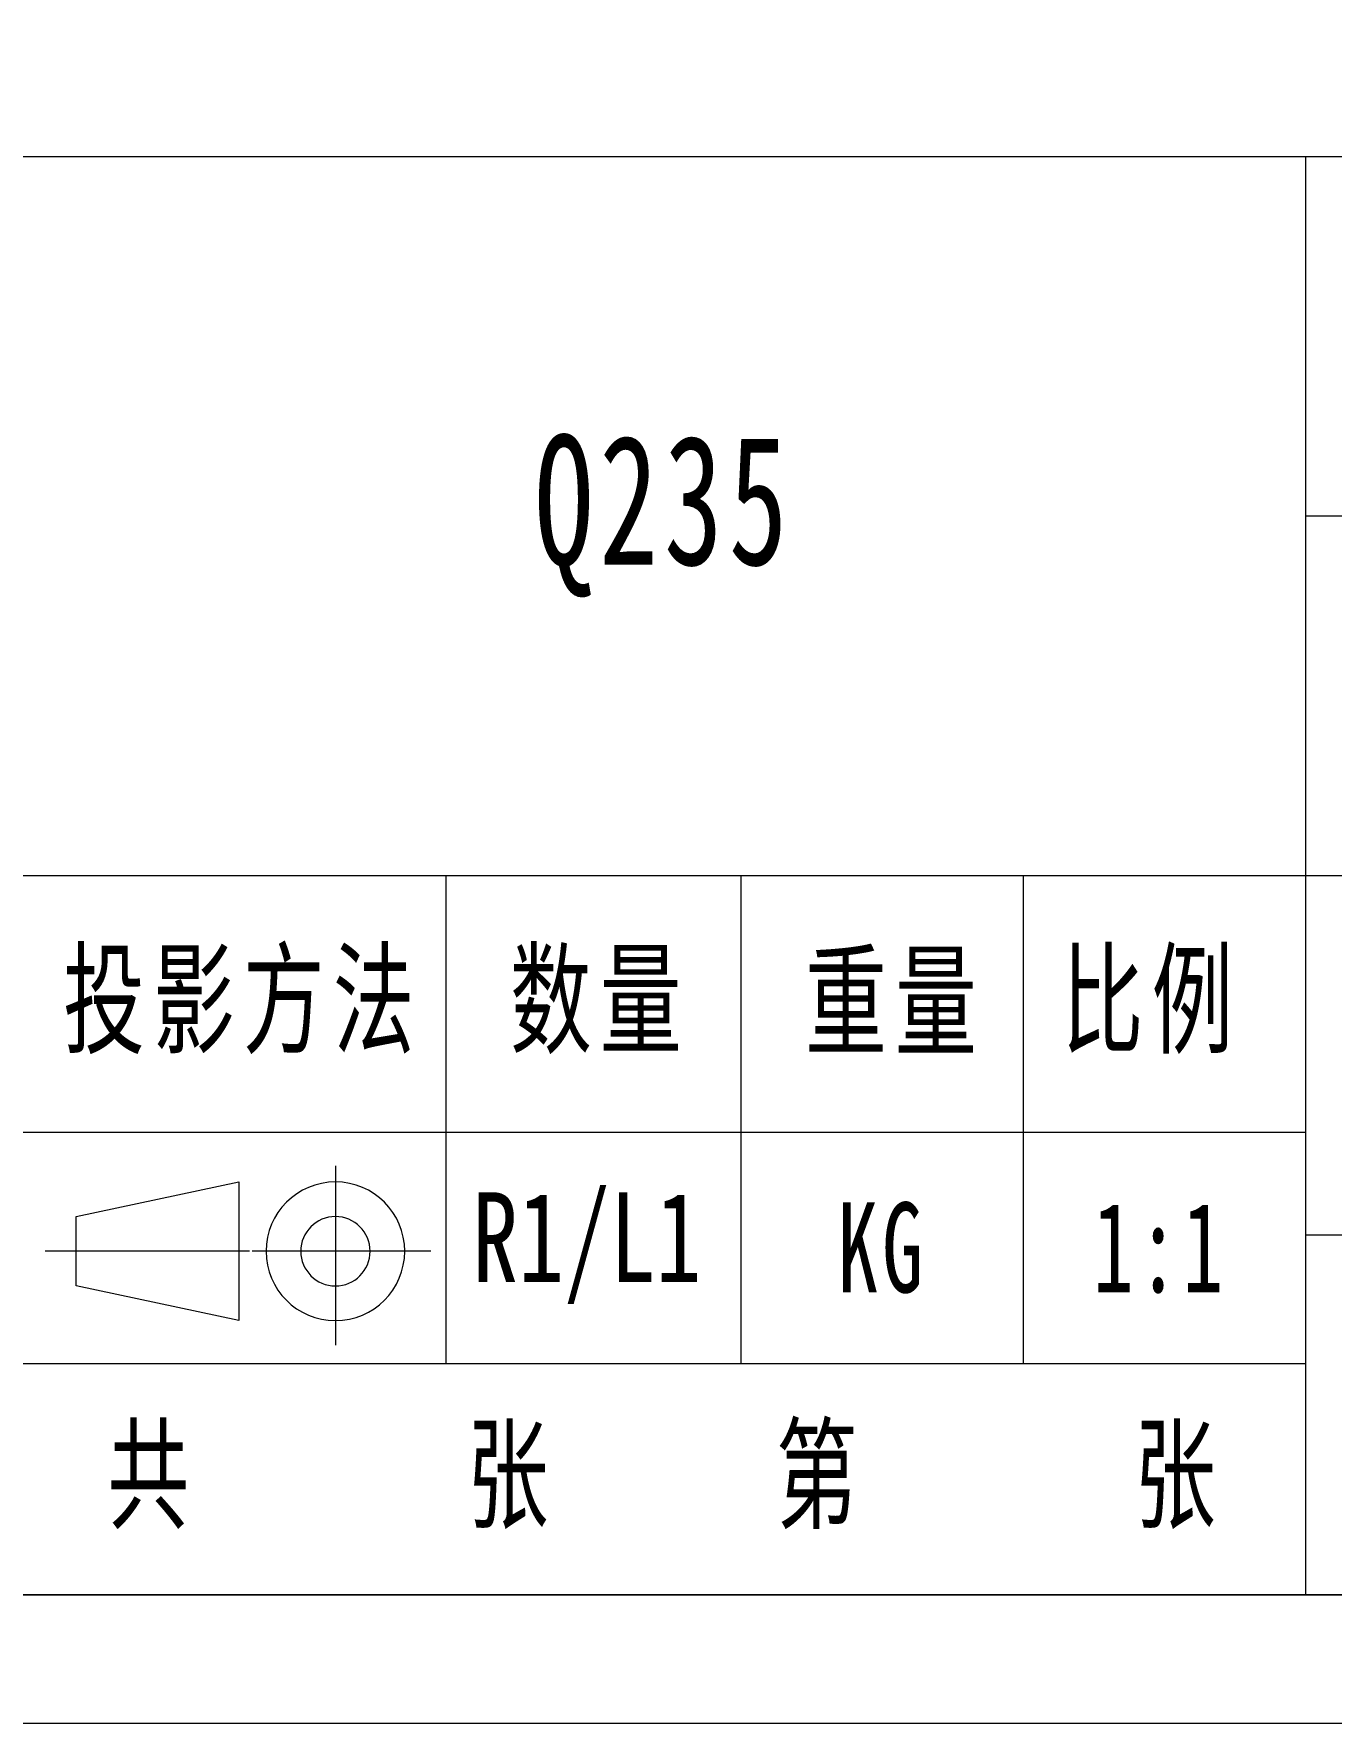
# Model space of a CAD drawing. Header units: millimetres. Extents: x -15766 to 80009, y -9701 to 15159.
# Drawn here: x -12439.8 to -12389.3, y 2838.5 to 2904.3 of the extents above; entities that cross this region are included whole.
import ezdxf

# ---------------------------------------------------------------- set-up
doc = ezdxf.new("R2010")
doc.units = ezdxf.units.MM
doc.linetypes.add('CENTER-HOKUTO_1', pattern=[16, 13, -1, 1, -1])
for name, color, linetype, lineweight in [('AM_VIS', 7, 'Continuous', 18), ('CDRAFT0', 7, 'Continuous', 18), ('尺寸线层', 3, 'Continuous', 18), ('粗实线层_1', 7, 'Continuous', 15), ('细实线层', 7, 'Continuous', 18)]:
    doc.layers.add(name, color=color, linetype=linetype, lineweight=lineweight)
doc.styles.add('标准', font='', dxfattribs={"width": 0.667})
doc.styles.get('标准').set_extended_font_data('宋体')

# ---------------------------------------------------------------- blocks, each defined once
blk = doc.blocks.new('*X1569')
at = {"layer": 'CDRAFT0'}
blk.add_lwpolyline([(0, 0), (210, 0), (210, 297), (0, 297), (0, 0)], dxfattribs=at)
at = {"layer": '粗实线层_1'}
blk.add_line((25, 5), (205, 5), dxfattribs=at)

msp = doc.modelspace()

# ---------------------------------------------------------------- linework, layer by layer
at = {"layer": '粗实线层_1'}
for p, q in [((-12340.27127, 2899.48453), (-12520.27127, 2899.48453)), ((-12390.27127, 2899.48453), (-12390.27127, 2843.48453)), ((-12340.27127, 2885.48453), (-12390.27127, 2885.48453)), ((-12390.27127, 2871.48453), (-12520.27127, 2871.48453)), ((-12423.77127, 2871.48453), (-12423.77127, 2852.48453)), ((-12412.27127, 2871.48453), (-12412.27127, 2852.48453)), ((-12401.27127, 2871.48453), (-12401.27127, 2852.48453)), ((-12340.27127, 2871.48453), (-12390.27127, 2871.48453)), ((-12340.27127, 2857.48453), (-12390.27127, 2857.48453)), ((-12390.27127, 2852.48453), (-12440.27127, 2852.48453)), ((-12340.27127, 2843.48453), (-12520.27127, 2843.48453))]:
    msp.add_line(p, q, dxfattribs=at)
at = {"layer": '细实线层'}
msp.add_line((-12390.27127, 2861.48453), (-12440.27127, 2861.48453), dxfattribs=at)
at = {"layer": '细实线层', "color": 2, "linetype": 'CENTER-HOKUTO_1', "lineweight": 18}
for p, q in [((-12428.07315, 2860.18435), (-12428.07315, 2853.20755)), ((-12431.42324, 2856.86335), (-12439.38129, 2856.86335)), ((-12424.36081, 2856.86335), (-12431.31646, 2856.86335))]:
    msp.add_line(p, q, dxfattribs=at)
at = {"layer": '细实线层', "color": 3}
for p, q in [((-12438.16961, 2858.21335), (-12431.84256, 2859.56335)), ((-12431.84256, 2859.56335), (-12431.84256, 2854.16335)), ((-12438.16961, 2855.51335), (-12438.16961, 2858.21335)), ((-12431.84256, 2854.16335), (-12438.16961, 2855.51335))]:
    msp.add_line(p, q, dxfattribs=at)
for radius in [2.7, 1.35]:
    msp.add_arc((-12428.07315, 2856.86335), radius, 0, 359.9893827, dxfattribs=at)

# ---------------------------------------------------------------- block references
at = {"layer": 'AM_VIS'}
msp.add_blockref('*X1569', (-12545.27127, 2838.48453), dxfattribs=at)

# ---------------------------------------------------------------- texts
at = {"layer": '尺寸线层', "attachment_point": 5, "line_spacing_factor": 1.15057, "style": '标准'}
for s, insert, char_height, width in [('{\\T1.1;Q235}', (-12415.27127, 2885.48453), 5.0503058, 29.4580043), ('\\T1.1;投影方法', (-12431.67628, 2866.48453), 3.5, 22), ('\\T1.1;数量', (-12417.77127, 2866.48453), 3.5, 22), ('\\T1.1;重量', (-12406.27127, 2866.48453), 3.5, 22), ('\\T1.1;比例', (-12396.27127, 2866.48453), 3.5, 22), ('{\\fFangSong|b0|i0|c134|p49;\\W0.75;\\C3;R1/L1}', (-12418.27127, 2856.98453), 3.5, 11), ('{\\T1.1;KG}', (-12406.77127, 2856.98453), 3.5, 11), ('\\T1.1;1:1', (-12395.93646, 2856.98453), 3.5, 10.6696195), ('\\T1.1;共', (-12435.19994, 2847.98453), 3.5, 8), ('\\T1.1;张', (-12421.19994, 2847.98453), 3.5, 8), ('\\T1.1;第', (-12409.16103, 2847.98453), 3.5, 8), ('\\T1.1;张', (-12395.19994, 2847.98453), 3.5, 8)]:
    msp.add_mtext(s, dxfattribs=dict(at, insert=insert, char_height=char_height, width=width))

doc.saveas('drawing.dxf')
